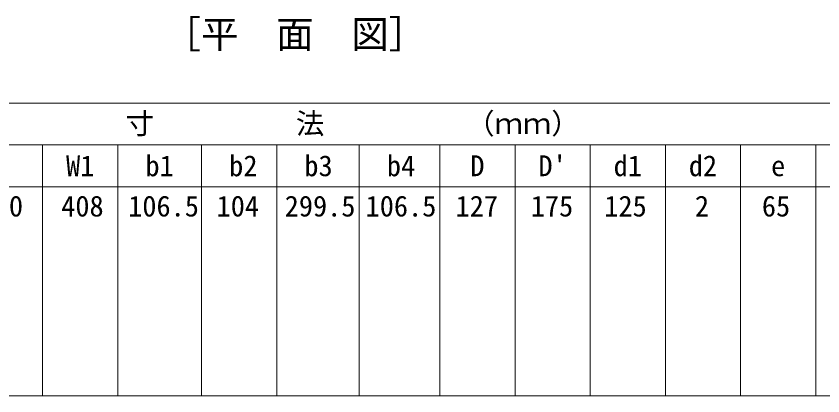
# Model space of a CAD drawing. Units: millimetres at full size; details may follow other scales. Extents: x 50430 to 75195, y 24892 to 47415.
# Drawn here: x 56207 to 57459, y 40495 to 41083 of the extents above; entities that cross this region are included whole.
import ezdxf
from ezdxf.enums import TextEntityAlignment as Align

# ---------------------------------------------------------------- set-up
doc = ezdxf.new("R2010")
doc.units = ezdxf.units.MM
doc.header["$LTSCALE"] = 30
doc.layers.add('0_2', color=7, linetype='Continuous', lineweight=20)
doc.styles.add('ＭＳ ゴシック', font='')
doc.styles.get('ＭＳ ゴシック').set_extended_font_data('MS Gothic')

msp = doc.modelspace()

# ---------------------------------------------------------------- linework, layer by layer
at = {"layer": '0_2'}
for p, q in [((58206.11, 40948.78), (55095.07, 40948.78)), ((55451.92, 40883.98), (58206.11, 40883.98)), ((56248.49, 40883.98), (56248.49, 40495.18)), ((56365.13, 40883.98), (56365.13, 40495.18)), ((56494.97, 40883.98), (56494.97, 40495.18)), ((56611.61, 40883.98), (56611.61, 40495.18)), ((56739.68, 40883.98), (56739.68, 40495.18)), ((56864.76, 40883.98), (56864.76, 40495.18)), ((56981.4, 40883.98), (56981.4, 40495.18)), ((57098.03, 40883.98), (57098.03, 40495.18)), ((57214.67, 40883.98), (57214.67, 40495.18)), ((57331.31, 40883.98), (57331.31, 40495.18)), ((57447.95, 40883.98), (57447.95, 40495.18)), ((58206.11, 40819.18), (55095.07, 40819.18)), ((58206.11, 40495.18), (55095.07, 40495.18))]:
    msp.add_line(p, q, dxfattribs=at)

# ---------------------------------------------------------------- texts
at = {"layer": '0_2', "style": 'ＭＳ ゴシック'}
for s, height, p in [('［平\u3000面\u3000図］', 42.72, (56435.94, 41021.24)), ('寸\u3000\u3000\u3000\u3000\u3000法\u3000\u3000\u3000\u3000\u3000（ｍｍ）', 32.28, (56377.28, 40891.18)), ('430', 32.28, (56152.24, 40763.3)), ('408', 32.28, (56277.31, 40763.3)), ('106.5', 32.28, (56381.21, 40763.3)), ('104', 32.28, (56518.38, 40763.3)), ('299.5', 32.28, (56624.07, 40763.3)), ('106.5', 32.28, (56749.56, 40763.3)), ('127', 32.28, (56889.17, 40763.3)), ('125', 32.28, (57119.91, 40763.3)), ('2', 32.28, (57260.57, 40763.3)), ('65', 32.28, (57364.44, 40763.3)), ('175', 32.28, (57005.81, 40763.3))]:
    msp.add_text(s, height=height, dxfattribs=at).set_placement(p, align=Align.BOTTOM_LEFT)
for s, p in [('W1', (56306.81, 40851.58)), ('b1', (56430.05, 40851.58)), ('b2', (56559.9, 40851.58)), ('b3', (56676.54, 40851.58)), ('b4', (56804.61, 40851.58)), ('D', (56923.08, 40851.58)), ("D'", (57039.72, 40851.58)), ('d1', (57156.35, 40851.58)), ('d2', (57272.99, 40851.58)), ('e', (57389.63, 40851.58))]:
    msp.add_text(s, height=32.28, dxfattribs=at).set_placement(p, align=Align.MIDDLE_CENTER)

doc.saveas('drawing.dxf')
